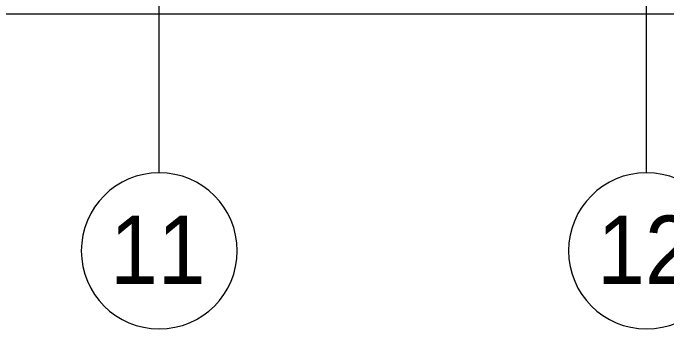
# Model space of a CAD drawing. Header units: millimetres. Extents: x -249154 to 415037, y -45458 to 354837.
# Drawn here: x 31875 to 38584, y -3642 to -405 of the extents above; entities that cross this region are included whole.
import ezdxf

# ---------------------------------------------------------------- set-up
doc = ezdxf.new("R2010")
doc.units = ezdxf.units.MM
for name, color, linetype, lineweight in [('A-WALL', 7, 'Continuous', 5), ('Оси', 7, 'Continuous', 9), ('Оси-1', 7, 'Continuous', 20)]:
    doc.layers.add(name, color=color, linetype=linetype, lineweight=lineweight)
doc.styles.add('Arial', font='arial.ttf', dxfattribs={"width": 0.9, "height": 700})

# ---------------------------------------------------------------- blocks, each defined once
blk = doc.blocks.new('Ось сетки - D8-29747960-Объем проектирования 1 этажа')
at = {"layer": 'Оси-1'}
for start, end in [(360, 180), (180, 360)]:
    blk.add_arc((0, 0), 4, start, end, dxfattribs=at)

msp = doc.modelspace()

# ---------------------------------------------------------------- linework, layer by layer
at = {"layer": 'A-WALL'}
msp.add_line((72344.7, -416.1), (-225.3, -416.1), dxfattribs=at)
at = {"layer": 'Оси'}
for points in [[(33374.7, -2042.3), (33374.7, 2957.7), (33374.7, 22262), (33374.7, 27262)], [(38374.7, -2042.3), (38374.7, 2957.7), (38374.7, 18641.7), (38374.7, 23641.7)]]:
    msp.add_lwpolyline(points, dxfattribs=at)

# ---------------------------------------------------------------- block references
at = {"layer": 'Оси-1', "xscale": 199.9999999999999, "yscale": 199.9999999999999, "zscale": 199.9999999999999}
for p in [(33374.7, -2842.3), (38374.7, -2842.3)]:
    msp.add_blockref('Ось сетки - D8-29747960-Объем проектирования 1 этажа', p, dxfattribs=at)

# ---------------------------------------------------------------- texts
at = {"layer": 'Оси', "char_height": 700, "width": 1212.151, "attachment_point": 1, "style": 'Arial'}
for s, insert in [('11', (32869.5, -2481)), ('12', (37869.5, -2481))]:
    msp.add_mtext(s, dxfattribs=dict(at, insert=insert))

doc.saveas('drawing.dxf')
